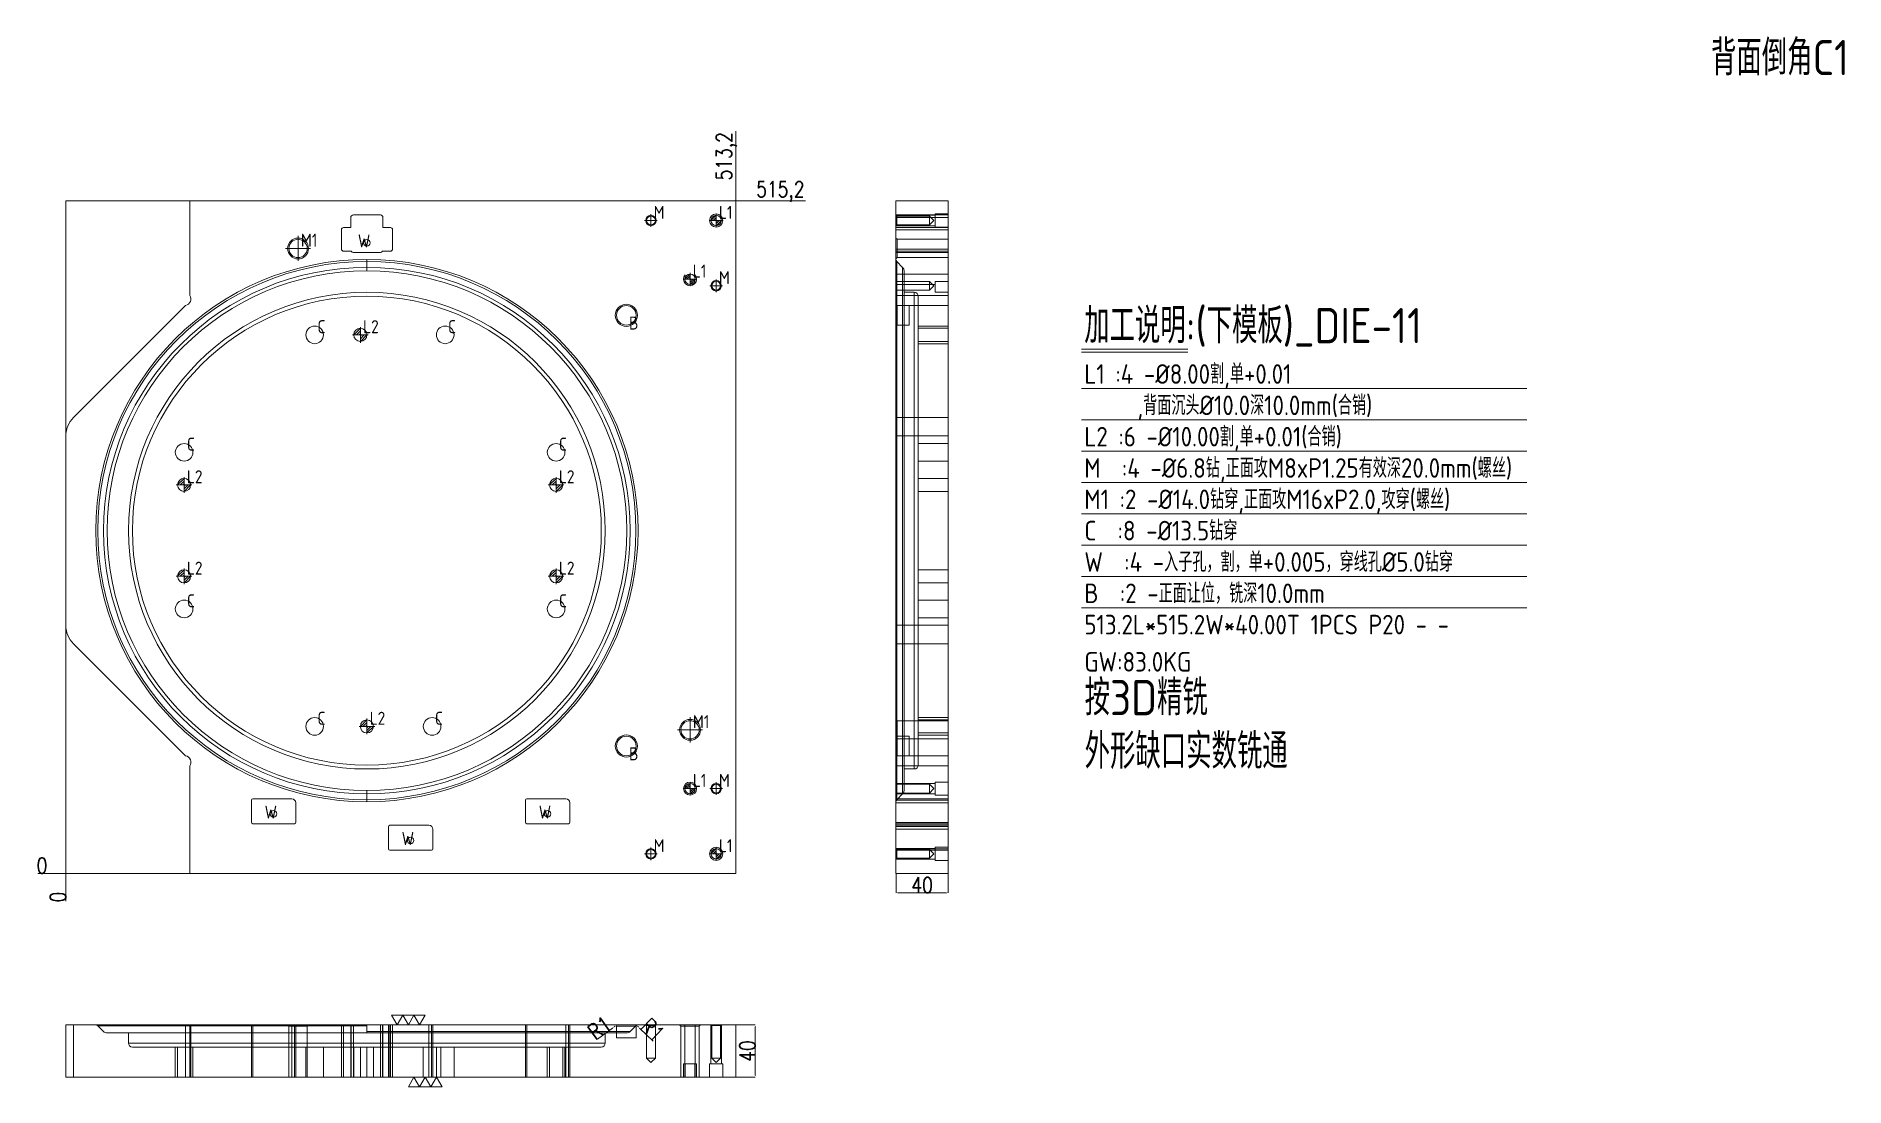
# Model space of a CAD drawing. Header units: millimetres. Extents: x 12316 to 13702, y 34940 to 35745.
import ezdxf

# ---------------------------------------------------------------- set-up
doc = ezdxf.new("R2010")
doc.units = ezdxf.units.MM
doc.linetypes.add('CENTER', pattern=[0])
doc.linetypes.add('DASHED', pattern=[0])
for name, color, linetype, lineweight in [('DIE', 20, 'Continuous', 20), ('DIE_W', 1, 'Continuous', 20), ('DIM', 4, 'Continuous', 20)]:
    doc.layers.add(name, color=color, linetype=linetype, lineweight=lineweight)
doc.styles.add('gbenor', font='gbenor.shx', dxfattribs={"bigfont": 'gbcbig.shx'})
doc.styles.add('TXT', font='txt.shx', dxfattribs={"width": 0.8, "bigfont": 'ctxt.shx'})
doc.dimstyles.new('零件', dxfattribs={"dimscale": 1.5, "dimtxt": 8, "dimasz": 1, "dimexe": 0, "dimexo": 0, "dimgap": 0, "dimtad": 1, "dimtxsty": 'TXT', "dimcen": 0, "dimclrd": 252, "dimclre": 252, "dimclrt": 4, "dimazin": 3, "dimtp": 0.001, "dimtm": 0.001, "dimtfac": 1, "dimtmove": 0, "dimatfit": 3, "dimlwd": 5, "dimlwe": 5})

# ---------------------------------------------------------------- blocks, each defined once
blk = doc.blocks.new('*D1109')
at = {"layer": 'Defpoints', "color": 0}
for p in [(12851.9, 35618.8), (12866.9, 35618.8), (12338.7, 35103.6)]:
    blk.add_point(p, dxfattribs=at)
at = {"layer": 'DIM', "color": 252, "lineweight": 5}
blk.add_line((12851.9, 35618.8), (12905.3, 35618.8), dxfattribs=at)
at = {"layer": 'DIM', "color": 4, "lineweight": 5, "insert": (12886.1, 35625.9), "char_height": 12, "attachment_point": 5, "style": 'TXT'}
blk.add_mtext('515,2', dxfattribs=at)
blk = doc.blocks.new('*D1110')
at = {"layer": 'Defpoints', "color": 0}
for p in [(12323.7, 35103.6), (12338.7, 35103.6), (12338.7, 35103.6)]:
    blk.add_point(p, dxfattribs=at)
at = {"layer": 'DIM', "color": 252, "lineweight": 5}
blk.add_line((12338.7, 35103.6), (12317.3, 35103.6), dxfattribs=at)
at = {"layer": 'DIM', "color": 4, "lineweight": 5, "insert": (12320.5, 35109.6), "char_height": 12, "attachment_point": 5, "style": 'TXT'}
blk.add_mtext('0', dxfattribs=at)
blk = doc.blocks.new('*D1111')
at = {"layer": 'Defpoints', "color": 0}
for p in [(12338.7, 35103.6), (12338.7, 35103.6), (12338.7, 35088.6)]:
    blk.add_point(p, dxfattribs=at)
at = {"layer": 'DIM', "color": 252, "lineweight": 5}
blk.add_line((12338.7, 35103.6), (12338.7, 35082.2), dxfattribs=at)
at = {"layer": 'DIM', "color": 4, "lineweight": 5, "insert": (12332.7, 35085.4), "char_height": 12, "attachment_point": 5, "rotation": 90, "style": 'TXT'}
blk.add_mtext('0', dxfattribs=at)
blk = doc.blocks.new('*D1112')
at = {"layer": 'Defpoints', "color": 0}
for p in [(12851.9, 35633.8), (12851.9, 35618.8), (12338.7, 35103.6)]:
    blk.add_point(p, dxfattribs=at)
at = {"layer": 'DIM', "color": 252, "lineweight": 5}
for p, q in [((12851.9, 35630.8), (12851.9, 35672.2)), ((12851.9, 35627.8), (12851.9, 35630.8)), ((12851.9, 35618.8), (12851.9, 35627.8))]:
    blk.add_line(p, q, dxfattribs=at)
at = {"layer": 'DIM', "color": 4, "lineweight": 5, "insert": (12844.8, 35653), "char_height": 12, "attachment_point": 5, "rotation": 90, "style": 'TXT'}
blk.add_mtext('513,2', dxfattribs=at)
blk = doc.blocks.new('*D1113')
at = {"layer": 'Defpoints', "color": 0}
for p in [(12851.9, 34987.5), (12851.9, 34947.5), (12866.9, 34947.5)]:
    blk.add_point(p, dxfattribs=at)
at = {"layer": 'DIM', "color": 252, "lineweight": 5}
for p, q in [((12851.9, 34987.5), (12866.9, 34987.5)), ((12866.9, 34986), (12866.9, 34949)), ((12851.9, 34947.5), (12866.9, 34947.5))]:
    blk.add_line(p, q, dxfattribs=at)
at = {"layer": 'DIM', "color": 252}
for points in [[(12867.2, 34986), (12866.7, 34986), (12866.9, 34987.5)], [(12866.7, 34949), (12867.2, 34949), (12866.9, 34947.5)]]:
    blk.add_solid(points, dxfattribs=at)
at = {"layer": 'DIM', "color": 4, "lineweight": 5, "insert": (12860.9, 34967.5), "char_height": 12, "attachment_point": 5, "rotation": 90, "style": 'TXT'}
blk.add_mtext('40', dxfattribs=at)
blk = doc.blocks.new('*D1114')
at = {"layer": 'Defpoints', "color": 0}
for p in [(12974.7, 35103.6), (13014.7, 35103.6), (13014.7, 35088.6)]:
    blk.add_point(p, dxfattribs=at)
at = {"layer": 'DIM', "color": 252, "lineweight": 5}
for p, q in [((12974.7, 35103.6), (12974.7, 35088.6)), ((13014.7, 35103.6), (13014.7, 35088.6)), ((12976.2, 35088.6), (13013.2, 35088.6))]:
    blk.add_line(p, q, dxfattribs=at)
at = {"layer": 'DIM', "color": 252}
for points in [[(12976.2, 35088.8), (12976.2, 35088.3), (12974.7, 35088.6)], [(13013.2, 35088.3), (13013.2, 35088.8), (13014.7, 35088.6)]]:
    blk.add_solid(points, dxfattribs=at)
at = {"layer": 'DIM', "color": 4, "lineweight": 5, "insert": (12994.7, 35094.6), "char_height": 12, "attachment_point": 5, "style": 'TXT'}
blk.add_mtext('40', dxfattribs=at)
blk = doc.blocks.new('pg_hx_L0')
at = {"color": 230}
for p, q in [((-0.6, 0), (0.6, 0)), ((-0.5, 0), (0, 0.5)), ((-0.3, 0), (0, 0.3)), ((-0.1, 0), (0, 0.1)), ((0, 0.6), (0, -0.6)), ((0.1, 0), (0, -0.1)), ((0.5, 0), (0, -0.5)), ((0.3, 0), (0, -0.3))]:
    blk.add_line(p, q, dxfattribs=at)
for start, end in [(90, 180), (270, 0)]:
    blk.add_arc((0, 0), 0.5, start, end, dxfattribs=at)
blk = doc.blocks.new('pg_hx_LLL0')
blk.add_blockref('pg_hx_L0', (0, 0))
blk = doc.blocks.new('*D1115')
at = {"layer": 'Defpoints', "color": 0}
for p in [(12759.6, 34986.5), (12758.8, 34985.9)]:
    blk.add_point(p, dxfattribs=at)
at = {"layer": 'DIM', "color": 252, "lineweight": 5}
for p, q in [((12759.6, 34986.5), (12758.8, 34985.9)), ((12746.1, 34976.6), (12757.6, 34985.1))]:
    blk.add_line(p, q, dxfattribs=at)
at = {"layer": 'DIM', "color": 252}
blk.add_solid([(12757.7, 34984.9), (12757.4, 34985.3), (12758.8, 34985.9)], dxfattribs=at)
at = {"layer": 'DIM', "color": 4, "lineweight": 5, "insert": (12747.7, 34985.2), "char_height": 12, "attachment_point": 5, "rotation": 36.4076, "style": 'TXT'}
blk.add_mtext('R1', dxfattribs=at)
blk = doc.blocks.new('*D1116')
at = {"layer": 'Defpoints', "color": 0}
for p in [(12776.6, 34986.5), (12777.3, 34985.9)]:
    blk.add_point(p, dxfattribs=at)
at = {"layer": 'DIM', "color": 252, "lineweight": 5}
for p, q in [((12776.6, 34986.5), (12777.3, 34985.9)), ((12788.7, 34974.9), (12778.4, 34984.8))]:
    blk.add_line(p, q, dxfattribs=at)
at = {"layer": 'DIM', "color": 252}
blk.add_solid([(12778.6, 34985), (12778.2, 34984.6), (12777.3, 34985.9)], dxfattribs=at)
at = {"layer": 'DIM', "color": 4, "lineweight": 5, "insert": (12788.3, 34983.7), "char_height": 12, "attachment_point": 5, "rotation": 316.185, "style": 'TXT'}
blk.add_mtext('R1', dxfattribs=at)

msp = doc.modelspace()

# ---------------------------------------------------------------- linework, layer by layer
at = {"layer": 'DIE', "color": 2, "linetype": 'Continuous', "lineweight": 5}
for p, q in [((12433.63, 35618.759), (12851.931, 35618.759)), ((12433.63, 35618.759), (12433.63, 35546.358)), ((12851.931, 35618.759), (12851.931, 35103.559)), ((12974.667, 35618.759), (12974.667, 35103.559)), ((12430.448, 35538.677), (12344.588, 35452.817)), ((12338.731, 35293.643), (12338.731, 35438.675)), ((12344.588, 35279.501), (12430.448, 35193.641)), ((12433.63, 35185.959), (12433.63, 35103.559)), ((12433.63, 35103.559), (12851.931, 35103.559)), ((12338.731, 34987.542), (12344.588, 34987.542)), ((12344.588, 34987.542), (12430.448, 34987.542)), ((12433.63, 34987.542), (12851.931, 34987.542))]:
    msp.add_line(p, q, dxfattribs=at)
at = {"layer": 'DIE', "color": 56, "linetype": 'Continuous', "lineweight": 5}
for p, q in [((13014.667, 35618.759), (12974.667, 35618.759)), ((13014.667, 35103.559), (13014.667, 35618.759)), ((12974.667, 35103.559), (13014.667, 35103.559)), ((12338.731, 34947.542), (12338.731, 34987.542)), ((12433.63, 34987.542), (12433.63, 34947.542)), ((12851.931, 34987.542), (12851.931, 34947.542)), ((12338.731, 34947.542), (12344.588, 34947.542)), ((12344.588, 34947.542), (12430.448, 34947.542)), ((12851.931, 34947.542), (12433.63, 34947.542))]:
    msp.add_line(p, q, dxfattribs=at)
at = {"layer": 'DIE', "color": 5, "linetype": 'DASHED', "lineweight": 5, "ltscale": 0.777462}
for p, q in [((12975.264, 35607.162), (12974.667, 35607.759)), ((12974.667, 35599.759), (12975.264, 35600.356)), ((13000.247, 35607.162), (12975.264, 35607.162)), ((12975.264, 35607.162), (12975.264, 35603.759)), ((12975.264, 35603.759), (12975.264, 35600.356)), ((12975.264, 35600.356), (13000.247, 35600.356)), ((13003.65, 35603.759), (13000.247, 35607.162)), ((13000.247, 35607.162), (13000.247, 35600.356)), ((13000.247, 35600.356), (13003.65, 35603.759)), ((12975.664, 35589.362), (12974.667, 35590.359)), ((13014.667, 35589.362), (12975.664, 35589.362)), ((12975.664, 35582.359), (12975.664, 35589.362)), ((12975.664, 35575.356), (12975.664, 35582.359)), ((12974.667, 35574.359), (12975.664, 35575.356)), ((12975.664, 35575.356), (13014.667, 35575.356)), ((12975.264, 35557.162), (12974.667, 35557.759)), ((13000.247, 35557.162), (12975.264, 35557.162)), ((12975.264, 35557.162), (12975.264, 35553.759)), ((13003.65, 35553.759), (13000.247, 35557.162)), ((13000.247, 35557.162), (13000.247, 35550.356)), ((12974.667, 35549.759), (12975.264, 35550.356)), ((12975.264, 35553.759), (12975.264, 35550.356)), ((12975.264, 35550.356), (13000.247, 35550.356)), ((13000.247, 35550.356), (13003.65, 35553.759)), ((12975.664, 35220.562), (12974.667, 35221.559)), ((13014.667, 35220.562), (12975.664, 35220.562)), ((12975.664, 35213.559), (12975.664, 35220.562)), ((12975.664, 35206.556), (12975.664, 35213.559)), ((12974.667, 35205.559), (12975.664, 35206.556)), ((12975.664, 35206.556), (13014.667, 35206.556)), ((12975.264, 35171.962), (12974.667, 35172.559)), ((13000.247, 35171.962), (12975.264, 35171.962)), ((12975.264, 35171.962), (12975.264, 35168.559)), ((12975.264, 35168.559), (12975.264, 35165.156)), ((13003.65, 35168.559), (13000.247, 35171.962)), ((13000.247, 35171.962), (13000.247, 35165.156)), ((13000.247, 35165.156), (13003.65, 35168.559)), ((12974.667, 35164.559), (12975.264, 35165.156)), ((12975.264, 35165.156), (13000.247, 35165.156)), ((12975.264, 35121.962), (12974.667, 35122.559)), ((12974.667, 35114.559), (12975.264, 35115.156)), ((13000.247, 35121.962), (12975.264, 35121.962)), ((12975.264, 35121.962), (12975.264, 35118.559)), ((12975.264, 35118.559), (12975.264, 35115.156)), ((12975.264, 35115.156), (13000.247, 35115.156)), ((13003.65, 35118.559), (13000.247, 35121.962)), ((13000.247, 35121.962), (13000.247, 35115.156)), ((13000.247, 35115.156), (13003.65, 35118.559)), ((12508.631, 34987.542), (12509.628, 34986.545)), ((12509.628, 34986.545), (12509.628, 34947.542)), ((12523.634, 34986.545), (12509.628, 34986.545)), ((12523.634, 34986.545), (12524.631, 34987.542)), ((12523.634, 34947.542), (12523.634, 34986.545)), ((12782.931, 34987.542), (12783.528, 34986.945)), ((12783.528, 34986.945), (12783.528, 34961.962)), ((12790.334, 34986.945), (12783.528, 34986.945)), ((12790.334, 34986.945), (12790.931, 34987.542)), ((12790.334, 34961.962), (12790.334, 34986.945)), ((12808.931, 34987.542), (12809.928, 34986.545)), ((12809.928, 34986.545), (12809.928, 34947.542)), ((12823.934, 34986.545), (12809.928, 34986.545)), ((12823.934, 34986.545), (12824.931, 34987.542)), ((12823.934, 34947.542), (12823.934, 34986.545)), ((12832.931, 34987.542), (12833.528, 34986.945)), ((12833.528, 34986.945), (12833.528, 34961.962)), ((12840.334, 34986.945), (12833.528, 34986.945)), ((12840.334, 34986.945), (12840.931, 34987.542)), ((12840.334, 34961.962), (12840.334, 34986.945)), ((12783.528, 34961.962), (12786.931, 34958.559)), ((12783.528, 34961.962), (12790.334, 34961.962)), ((12786.931, 34958.559), (12790.334, 34961.962)), ((12833.528, 34961.962), (12836.931, 34958.559)), ((12833.528, 34961.962), (12840.334, 34961.962)), ((12836.931, 34958.559), (12840.334, 34961.962))]:
    msp.add_line(p, q, dxfattribs=at)
at = {"layer": 'DIE', "color": 155, "linetype": 'DASHED', "lineweight": 5, "ltscale": 0.777462}
for p, q in [((12974.667, 35605.989), (13014.667, 35605.989)), ((12974.667, 35605.989), (13014.667, 35605.989)), ((12974.667, 35596.639), (13014.667, 35596.639)), ((12974.667, 35596.639), (13014.667, 35596.639)), ((12974.667, 35581.879), (13014.667, 35581.879)), ((12974.667, 35581.879), (13014.667, 35581.879)), ((12975.311, 35572.329), (12975.311, 35159.989)), ((12975.311, 35159.989), (12975.311, 35572.329)), ((12979.754, 35164.432), (12979.754, 35567.886)), ((12979.754, 35567.886), (12979.754, 35164.432)), ((12988.667, 35183.559), (12988.667, 35548.759)), ((12975.667, 35538.659), (12975.667, 35523.659)), ((13014.667, 35452.817), (12974.667, 35452.817)), ((12974.667, 35438.675), (13014.667, 35438.675)), ((13014.667, 35293.643), (12974.667, 35293.643)), ((12974.667, 35279.501), (13014.667, 35279.501)), ((12975.667, 35208.659), (12975.667, 35193.659)), ((13014.667, 35159.659), (12974.667, 35159.659)), ((13014.667, 35159.659), (12974.667, 35159.659)), ((12974.667, 35157.659), (13014.667, 35157.659)), ((12974.667, 35157.659), (13014.667, 35157.659)), ((12974.667, 35142.659), (13014.667, 35142.659)), ((13014.667, 35142.659), (12974.667, 35142.659)), ((12974.667, 35142.659), (13014.667, 35142.659)), ((13014.667, 35142.659), (12974.667, 35142.659)), ((13014.667, 35139.409), (12974.667, 35139.409)), ((12974.667, 35137.409), (13014.667, 35137.409)), ((12974.667, 35122.409), (13014.667, 35122.409)), ((13014.667, 35122.409), (12974.667, 35122.409)), ((12344.588, 34947.542), (12344.588, 34987.542)), ((12569.331, 34986.898), (12363.161, 34986.898)), ((12481.88, 34987.542), (12481.88, 34947.542)), ((12481.88, 34947.542), (12481.88, 34987.542)), ((12511.88, 34947.542), (12511.88, 34987.542)), ((12513.88, 34987.542), (12513.88, 34947.542)), ((12551.551, 34987.542), (12551.551, 34947.542)), ((12551.551, 34987.542), (12551.551, 34947.542)), ((12558.976, 34987.542), (12558.976, 34947.542)), ((12558.976, 34987.542), (12558.976, 34947.542)), ((12569.331, 34986.898), (12569.331, 34987.542)), ((12569.331, 34987.542), (12569.331, 34986.898)), ((12569.331, 34982.455), (12569.331, 34986.898)), ((12569.331, 34986.898), (12569.331, 34982.455)), ((12569.331, 34986.898), (12569.331, 34986.898)), ((12579.686, 34987.542), (12579.686, 34947.542)), ((12579.686, 34987.542), (12579.686, 34947.542)), ((12586.88, 34987.542), (12586.88, 34947.542)), ((12586.88, 34947.542), (12586.88, 34987.542)), ((12587.311, 34987.542), (12587.311, 34947.542)), ((12587.311, 34987.542), (12587.311, 34947.542)), ((12616.88, 34947.542), (12616.88, 34987.542)), ((12618.88, 34987.542), (12618.88, 34947.542)), ((12691.88, 34987.542), (12691.88, 34947.542)), ((12691.88, 34947.542), (12691.88, 34987.542)), ((12721.88, 34947.542), (12721.88, 34987.542)), ((12723.88, 34987.542), (12723.88, 34947.542)), ((12775.608, 34986.542), (12760.608, 34986.542)), ((12775.608, 34986.542), (12760.608, 34986.542)), ((12751.931, 34973.542), (12386.731, 34973.542)), ((12569.331, 34981.342), (12569.331, 34982.455)), ((12569.331, 34981.342), (12569.331, 34982.455)), ((12569.331, 34982.455), (12569.331, 34982.455)), ((12569.331, 34982.455), (12771.058, 34982.455))]:
    msp.add_line(p, q, dxfattribs=at)
at = {"layer": 'DIE', "color": 31, "linetype": 'DASHED', "lineweight": 5, "ltscale": 0.777462}
for p, q in [((13014.667, 35608.759), (13004.667, 35608.759)), ((13004.667, 35608.759), (13004.667, 35603.759)), ((13004.667, 35603.759), (13004.667, 35598.759)), ((13004.667, 35598.759), (13014.667, 35598.759)), ((13004.667, 35548.759), (13004.667, 35557.159)), ((13014.667, 35546.358), (12974.667, 35546.358)), ((13004.667, 35548.759), (13014.667, 35548.759)), ((12974.667, 35538.677), (13014.667, 35538.677)), ((12984.667, 35538.659), (12975.667, 35538.659)), ((12984.667, 35531.159), (12984.667, 35538.659)), ((12984.667, 35523.659), (12984.667, 35531.159)), ((12975.667, 35523.659), (12984.667, 35523.659)), ((13014.667, 35522.912), (12991.667, 35522.912)), ((12991.667, 35509.405), (13014.667, 35509.405)), ((13014.667, 35432.912), (12991.667, 35432.912)), ((12991.667, 35419.405), (13014.667, 35419.405)), ((13014.667, 35312.912), (12991.667, 35312.912)), ((12991.667, 35299.405), (13014.667, 35299.405)), ((13014.667, 35222.912), (12991.667, 35222.912)), ((12984.667, 35208.659), (12975.667, 35208.659)), ((12984.667, 35201.159), (12984.667, 35208.659)), ((12991.667, 35209.405), (13014.667, 35209.405)), ((12984.667, 35193.659), (12984.667, 35201.159)), ((13014.667, 35193.641), (12974.667, 35193.641)), ((12974.667, 35185.959), (13014.667, 35185.959)), ((12975.667, 35193.659), (12984.667, 35193.659)), ((13014.667, 35173.559), (13004.667, 35173.559)), ((13004.667, 35173.559), (13004.667, 35168.559)), ((13004.667, 35168.559), (13004.667, 35163.559)), ((13004.667, 35163.559), (13014.667, 35163.559)), ((13014.667, 35123.559), (13004.667, 35123.559)), ((13004.667, 35123.559), (13004.667, 35118.559)), ((13004.667, 35118.559), (13004.667, 35113.559)), ((13004.667, 35113.559), (13014.667, 35113.559)), ((12434.473, 34947.542), (12434.473, 34987.542)), ((12760.608, 34986.542), (12760.608, 34977.542)), ((12775.608, 34977.542), (12775.608, 34986.542)), ((12775.608, 34977.542), (12760.608, 34977.542)), ((12422.577, 34970.542), (12422.577, 34947.542)), ((12436.084, 34947.542), (12436.084, 34970.542)), ((12522.577, 34970.542), (12522.577, 34947.542)), ((12536.084, 34947.542), (12536.084, 34970.542)), ((12612.577, 34970.542), (12612.577, 34947.542)), ((12622.577, 34970.542), (12622.577, 34947.542)), ((12626.084, 34947.542), (12626.084, 34970.542)), ((12636.084, 34947.542), (12636.084, 34970.542)), ((12707.577, 34970.542), (12707.577, 34947.542)), ((12721.084, 34947.542), (12721.084, 34970.542)), ((12811.931, 34957.542), (12811.931, 34947.542)), ((12821.931, 34957.542), (12811.931, 34957.542)), ((12813.264, 34947.542), (12813.264, 34957.542)), ((12820.597, 34957.542), (12820.597, 34947.542)), ((12821.931, 34947.542), (12821.931, 34957.542)), ((12831.931, 34957.542), (12831.931, 34947.542)), ((12841.931, 34957.542), (12831.931, 34957.542)), ((12841.931, 34947.542), (12841.931, 34957.542))]:
    msp.add_line(p, q, dxfattribs=at)
at = {"layer": 'DIE', "color": 2, "linetype": 'DASHED', "lineweight": 5, "ltscale": 0.777462}
for p, q in [((12979.754, 35567.886), (12975.311, 35572.329)), ((12980.867, 35167.119), (12980.867, 35565.199)), ((12988.667, 35548.759), (12980.867, 35548.759)), ((12991.667, 35545.759), (12991.667, 35366.159)), ((12991.667, 35366.159), (12991.667, 35186.559)), ((12980.867, 35183.559), (12988.667, 35183.559)), ((12975.311, 35159.989), (12979.754, 35164.432)), ((12363.161, 34986.898), (12367.603, 34982.455)), ((12771.058, 34982.455), (12775.5, 34986.898)), ((12569.331, 34981.342), (12370.29, 34981.342)), ((12386.731, 34981.342), (12386.731, 34973.542)), ((12768.371, 34981.342), (12569.331, 34981.342)), ((12751.931, 34973.542), (12751.931, 34981.342)), ((12748.931, 34970.542), (12389.731, 34970.542))]:
    msp.add_line(p, q, dxfattribs=at)
at = {"layer": 'DIE', "color": 155, "linetype": 'Continuous', "lineweight": 5}
for p, q in [((12569.331, 35167.119), (12569.331, 35164.432)), ((12569.331, 35159.989), (12569.331, 35164.432)), ((12569.331, 35159.989), (12569.331, 35158.433)), ((12344.588, 34987.542), (12344.588, 34947.542))]:
    msp.add_line(p, q, dxfattribs=at)
at = {"layer": 'DIE', "color": 31, "linetype": 'Continuous', "lineweight": 5}
for p, q in [((12433.63, 34987.542), (12430.448, 34987.542)), ((12430.448, 34947.542), (12430.448, 34987.542)), ((12433.63, 34947.542), (12430.448, 34947.542))]:
    msp.add_line(p, q, dxfattribs=at)
at = {"layer": 'DIE', "color": 1, "linetype": 'Continuous', "lineweight": 5}
for points in [[(12581.686, 35605.989), (12581.686, 35598.339), (12587.311, 35598.339, -0.41421356), (12589.011, 35596.639), (12589.011, 35581.879, -0.41421356), (12587.311, 35580.179), (12581.388, 35580.179, -0.26016254), (12579.686, 35579.229), (12558.976, 35579.229, -0.26016254), (12557.273, 35580.179), (12551.551, 35580.179, -0.41421356), (12549.851, 35581.879), (12549.851, 35596.639, -0.41421356), (12551.551, 35598.339), (12556.976, 35598.339), (12556.976, 35605.989, -0.41421356), (12558.976, 35607.989), (12579.686, 35607.989, -0.41421356)], [(12481.88, 35160.659, 0.41421356), (12480.88, 35159.659), (12480.88, 35142.659, 0.41421356), (12481.88, 35141.659), (12513.88, 35141.659, 0.41421356), (12514.88, 35142.659), (12514.88, 35157.659, 0.41421356), (12511.88, 35160.659)], [(12691.88, 35160.659, 0.41421356), (12690.88, 35159.659), (12690.88, 35142.659, 0.41421356), (12691.88, 35141.659), (12723.88, 35141.659, 0.41421356), (12724.88, 35142.659), (12724.88, 35157.659, 0.41421356), (12721.88, 35160.659)], [(12586.88, 35140.409, 0.41421356), (12585.88, 35139.409), (12585.88, 35122.409, 0.41421356), (12586.88, 35121.409), (12618.88, 35121.409, 0.41421356), (12619.88, 35122.409), (12619.88, 35137.409, 0.41421356), (12616.88, 35140.409)]]:
    msp.add_lwpolyline(points, format="xyb", close=True, dxfattribs=at)
at = {"layer": 'DIE', "color": 155, "linetype": 'Continuous', "lineweight": 5}
msp.add_lwpolyline([(12569.331, 35565.199), (12569.331, 35567.886), (12569.331, 35572.329), (12569.331, 35573.884)], dxfattribs=at)
at = {"layer": 'DIE', "color": 2, "linetype": 'Continuous', "lineweight": 5}
for centre, radius in [((12786.931, 35603.759), 4), ((12836.931, 35603.759), 4), ((12516.631, 35582.359), 8), ((12816.931, 35558.759), 4), ((12836.931, 35553.759), 4), ((12569.331, 35366.159), 182.6), ((12529.331, 35516.159), 6.753), ((12564.331, 35516.159), 5), ((12629.331, 35516.159), 6.753), ((12429.331, 35426.159), 6.753), ((12714.331, 35426.159), 6.753), ((12429.331, 35401.159), 5), ((12714.331, 35401.159), 5), ((12429.331, 35331.159), 5), ((12714.331, 35331.159), 5), ((12429.331, 35306.159), 6.753), ((12714.331, 35306.159), 6.753), ((12529.331, 35216.159), 6.753), ((12619.331, 35216.159), 6.753), ((12569.331, 35216.159), 5), ((12816.931, 35213.559), 8), ((12816.931, 35168.559), 4), ((12836.931, 35168.559), 4), ((12786.931, 35118.559), 4), ((12836.931, 35118.559), 4)]:
    msp.add_circle(centre, radius, dxfattribs=at)
at = {"layer": 'DIE', "color": 42, "linetype": 'Continuous', "lineweight": 5}
for centre, radius in [((12786.931, 35603.759), 3.403), ((12516.631, 35582.359), 7.003), ((12569.231, 35586.659), 2.5), ((12836.931, 35553.759), 3.403), ((12569.331, 35366.159), 179.6), ((12768.108, 35531.159), 8.5), ((12768.108, 35531.159), 7.5), ((12768.108, 35201.159), 8.5), ((12768.108, 35201.159), 7.5), ((12816.931, 35213.559), 7.003), ((12836.931, 35168.559), 3.403), ((12497.831, 35149.159), 2.5), ((12707.831, 35149.159), 2.5), ((12602.831, 35128.859), 2.5), ((12786.931, 35118.559), 3.403)]:
    msp.add_circle(centre, radius, dxfattribs=at)
at = {"layer": 'DIE', "color": 30, "linetype": 'DASHED', "lineweight": 5, "ltscale": 0.777462}
for centre in [(12836.931, 35603.759), (12816.931, 35168.559), (12836.931, 35118.559)]:
    msp.add_circle(centre, 5, dxfattribs=at)
at = {"layer": 'DIE', "color": 42, "linetype": 'Continuous', "lineweight": 5}
for centre, radius in [((12786.931, 35603.759), 4), ((12516.631, 35582.359), 8), ((12836.931, 35553.759), 4), ((12816.931, 35213.559), 8), ((12836.931, 35168.559), 4), ((12786.931, 35118.559), 4)]:
    msp.add_arc(centre, radius, 270, 180, dxfattribs=at)
at = {"layer": 'DIE', "color": 155, "linetype": 'Continuous', "lineweight": 5}
for radius, start, end in [(207.725, 90, 270), (206.17, 90, 270), (207.725, 270, 90), (206.17, 270, 90), (201.727, 90, 270), (199.04, 90, 270), (201.727, 270, 90), (199.04, 270, 90)]:
    msp.add_arc((12569.331, 35366.159), radius, start, end, dxfattribs=at)
at = {"layer": 'DIE', "color": 2, "linetype": 'DASHED', "lineweight": 5, "ltscale": 0.777462}
for centre, radius, start, end in [((12976.867, 35573.884), 2.2, 180, 224.999938), ((12977.067, 35565.199), 3.8, 0, 44.999938), ((12988.667, 35545.759), 3, 0, 90), ((12988.667, 35186.559), 3, 270, 0), ((12977.067, 35167.119), 3.8, 315.000062, 0), ((12976.867, 35158.433), 2.2, 135.000062, 180), ((12361.605, 34985.342), 2.2, 45.000062, 90), ((12777.056, 34985.342), 2.2, 90, 134.999938), ((12370.29, 34985.142), 3.8, 225.000062, 270), ((12389.731, 34973.542), 3, 180, 270), ((12748.931, 34973.542), 3, 270, 0), ((12768.371, 34985.142), 3.8, 270, 314.999938)]:
    msp.add_arc(centre, radius, start, end, dxfattribs=at)
at = {"layer": 'DIE', "color": 31, "linetype": 'DASHED', "lineweight": 5, "ltscale": 0.777462}
msp.add_arc((12816.931, 35558.759), 5, 137.157607, 42.842393, dxfattribs=at)
at = {"layer": 'DIE', "color": 2, "linetype": 'Continuous', "lineweight": 5}
for centre, radius, start, end in [((12429.473, 35543.581), 5, 281.252266, 33.747734), ((12358.731, 35438.675), 20, 135, 180), ((12358.731, 35293.643), 20, 180, 225), ((12429.473, 35188.737), 5, 326.252266, 78.747734)]:
    msp.add_arc(centre, radius, start, end, dxfattribs=at)
at = {"layer": 'DIE', "color": 56, "linetype": 'DASHED', "lineweight": 5, "ltscale": 0.777462}
for centre, start, end in [((12975.667, 35539.659), 180, 270), ((12975.667, 35522.659), 90, 180), ((12975.667, 35209.659), 180, 270), ((12975.667, 35192.659), 90, 180), ((12759.608, 34986.542), 0, 90), ((12776.608, 34986.542), 90, 180)]:
    msp.add_arc(centre, 1, start, end, dxfattribs=at)
at = {"layer": 'DIE_W', "color": 1, "linetype": 'CENTER', "lineweight": 5, "ltscale": 0.777462}
for p, q in [((12782.131, 35603.759), (12791.731, 35603.759)), ((12786.931, 35598.959), (12786.931, 35608.559)), ((12507.031, 35582.359), (12526.231, 35582.359)), ((12516.631, 35572.759), (12516.631, 35591.959)), ((12836.931, 35548.959), (12836.931, 35558.559)), ((12832.131, 35553.759), (12841.731, 35553.759)), ((12816.931, 35203.959), (12816.931, 35223.159)), ((12807.331, 35213.559), (12826.531, 35213.559)), ((12832.131, 35168.559), (12841.731, 35168.559)), ((12836.931, 35163.759), (12836.931, 35173.359)), ((12782.131, 35118.559), (12791.731, 35118.559)), ((12786.931, 35113.759), (12786.931, 35123.359))]:
    msp.add_line(p, q, dxfattribs=at)
at = {"layer": 'DIE_W', "color": 1, "linetype": 'DASHED', "lineweight": 5, "ltscale": 0.777462}
for p, q in [((12974.667, 35607.989), (13014.667, 35607.989)), ((13004.667, 35607.759), (12974.667, 35607.759)), ((12974.667, 35599.759), (13004.667, 35599.759)), ((12974.667, 35598.339), (13014.667, 35598.339)), ((12974.667, 35580.179), (13014.667, 35580.179)), ((12974.667, 35579.229), (13014.667, 35579.229)), ((13014.667, 35562.759), (12974.667, 35562.759)), ((12974.667, 35554.759), (13004.667, 35554.759)), ((13004.667, 35557.159), (13014.667, 35557.159)), ((13014.667, 35521.159), (12991.667, 35521.159)), ((12991.667, 35511.159), (13014.667, 35511.159)), ((13014.667, 35406.159), (12991.667, 35406.159)), ((12991.667, 35396.159), (13014.667, 35396.159)), ((13014.667, 35336.159), (12991.667, 35336.159)), ((12991.667, 35326.159), (13014.667, 35326.159)), ((13014.667, 35221.159), (12991.667, 35221.159)), ((12991.667, 35211.159), (13014.667, 35211.159)), ((13004.667, 35172.559), (12974.667, 35172.559)), ((12974.667, 35164.559), (13004.667, 35164.559)), ((13014.667, 35160.659), (12974.667, 35160.659)), ((12974.667, 35141.659), (13014.667, 35141.659)), ((13014.667, 35140.409), (12974.667, 35140.409)), ((13004.667, 35122.559), (12974.667, 35122.559)), ((12974.667, 35121.409), (13014.667, 35121.409)), ((12974.667, 35114.559), (13004.667, 35114.559)), ((12480.88, 34987.542), (12480.88, 34947.542)), ((12514.88, 34947.542), (12514.88, 34987.542)), ((12549.851, 34987.542), (12549.851, 34947.542)), ((12556.976, 34987.542), (12556.976, 34947.542)), ((12557.273, 34947.542), (12557.273, 34987.542)), ((12581.388, 34987.542), (12581.388, 34947.542)), ((12581.686, 34987.542), (12581.686, 34947.542)), ((12585.88, 34987.542), (12585.88, 34947.542)), ((12589.011, 34987.542), (12589.011, 34947.542)), ((12619.88, 34947.542), (12619.88, 34987.542)), ((12690.88, 34987.542), (12690.88, 34947.542)), ((12724.88, 34947.542), (12724.88, 34987.542)), ((12812.93, 34987.542), (12812.93, 34957.542)), ((12820.931, 34957.542), (12820.931, 34987.542)), ((12832.93, 34987.542), (12832.93, 34957.542)), ((12840.931, 34957.542), (12840.931, 34987.542)), ((12424.33, 34970.542), (12424.33, 34947.542)), ((12434.331, 34947.542), (12434.331, 34970.542)), ((12559.33, 34970.542), (12559.33, 34947.542)), ((12564.33, 34970.542), (12564.33, 34947.542)), ((12569.331, 34947.542), (12569.331, 34970.542)), ((12574.331, 34947.542), (12574.331, 34970.542)), ((12709.33, 34970.542), (12709.33, 34947.542)), ((12719.331, 34947.542), (12719.331, 34970.542)), ((12812.93, 34957.542), (12812.93, 34947.542)), ((12820.931, 34947.542), (12820.931, 34957.543))]:
    msp.add_line(p, q, dxfattribs=at)
at = {"layer": 'DIM', "color": 8, "linetype": 'Continuous', "lineweight": 5}
for p, q in [((13116.733, 35505.074), (13198.381, 35505.074)), ((13116.733, 35502.824), (13198.381, 35502.824)), ((13116.733, 35475.074), (13458.045, 35475.074)), ((13116.733, 35451.074), (13458.045, 35451.074)), ((13116.733, 35427.074), (13458.045, 35427.074)), ((13116.733, 35403.074), (13458.045, 35403.074)), ((13116.733, 35379.074), (13458.045, 35379.074)), ((13116.733, 35355.074), (13458.045, 35355.074)), ((13116.733, 35331.074), (13458.045, 35331.074)), ((13116.733, 35307.074), (13458.045, 35307.074))]:
    msp.add_line(p, q, dxfattribs=at)
at = {"layer": 'DIM', "color": 252, "linetype": 'DASHED', "lineweight": 5, "ltscale": 0.777462}
msp.add_lwpolyline([(12338.731, 35103.559), (12851.931, 35103.559), (12851.931, 35618.759), (12338.731, 35618.759)], close=True, dxfattribs=at)
at = {"layer": 'DIM', "color": 1, "linetype": 'Continuous', "lineweight": 5}
for points in [[(12614.091, 34995.042), (12609.761, 34987.542), (12605.431, 34995.042), (12601.101, 34987.542), (12596.77, 34995.042), (12592.44, 34987.542), (12588.11, 34995.042), (12614.091, 34995.042)], [(12601.101, 34940.042), (12605.431, 34947.542), (12609.761, 34940.042), (12614.091, 34947.542), (12618.421, 34940.042), (12622.751, 34947.542), (12627.081, 34940.042), (12601.101, 34940.042)]]:
    msp.add_lwpolyline(points, close=True, dxfattribs=at)

# ---------------------------------------------------------------- block references
at = {"layer": 'DIE', "lineweight": 5, "ltscale": 0.777462}
for p, xscale, yscale, zscale in [((12836.931, 35603.759), 8, 8, 8), ((12816.931, 35558.759), 8, 8, 8), ((12564.331, 35516.159), 10, 10, 10), ((12429.331, 35401.159), 10, 10, 10), ((12714.331, 35401.159), 10, 10, 10), ((12429.331, 35331.159), 10, 10, 10), ((12714.331, 35331.159), 10, 10, 10), ((12569.331, 35216.159), 10, 10, 10), ((12816.931, 35168.559), 8, 8, 8), ((12836.931, 35118.559), 8, 8, 8)]:
    msp.add_blockref('pg_hx_LLL0', p, dxfattribs=dict(at, xscale=xscale, yscale=yscale, zscale=zscale))

# ---------------------------------------------------------------- texts
at = {"layer": 'DIM', "color": 6, "lineweight": 5, "style": 'gbenor'}
msp.add_text('背面倒角C1', height=27, dxfattribs=at).set_placement((13599.074, 35715.091))
at = {"layer": 'DIM', "color": 4, "lineweight": 5, "style": 'gbenor'}
for s, height, p in [('M', 10, (12789.036, 35605.004)), ('L1', 10, (12839.056, 35605.014)), ('M1', 10, (12518.816, 35583.644)), ('W', 10, (12562.446, 35583.134)), ('L1', 10, (12819.036, 35560.004)), ('M', 10, (12839.036, 35555.004)), ('C', 10, (12531.491, 35517.431)), ('L2', 10, (12566.456, 35517.414)), ('C', 10, (12631.491, 35517.431)), ('B', 10, (12770.133, 35520.214)), ('加工说明:(下模板)_DIE-11', 27, (13118.873, 35509.734)), ('     ,背面沉头%%c10.0深10.0mm(合销)', 15, (13118.983, 35454.663)), ('C', 10, (12431.491, 35427.431)), ('C', 10, (12716.491, 35427.431)), ('M  :4 -%%c6.8钻,正面攻M8xP1.25有效深20.0mm(螺丝)', 15, (13118.983, 35406.663)), ('L2', 10, (12431.456, 35402.414)), ('L2', 10, (12716.456, 35402.414)), ('M1 :2 -%%c14.0钻穿,正面攻M16xP2.0,攻穿(螺丝)', 15, (13118.983, 35382.663)), ('C  :8 -%%c13.5钻穿', 15, (13118.983, 35358.663)), ('L2', 10, (12431.456, 35332.414)), ('L2', 10, (12716.456, 35332.414)), ('B  :2 -正面让位，铣深10.0mm', 15, (13118.983, 35310.663)), ('C', 10, (12431.491, 35307.431)), ('C', 10, (12716.491, 35307.431)), ('513.2L*515.2W*40.00T 1PCS P20 - -', 15, (13118.983, 35286.663)), ('GW:83.0KG', 15, (13118.983, 35258.163)), ('C', 10, (12531.491, 35217.431)), ('L2', 10, (12571.456, 35217.414)), ('C', 10, (12621.491, 35217.431)), ('M1', 10, (12819.116, 35214.844)), ('B', 10, (12770.133, 35190.214)), ('L1', 10, (12819.056, 35169.814)), ('M', 10, (12839.036, 35169.804)), ('W', 10, (12490.996, 35145.564)), ('W', 10, (12700.996, 35145.564)), ('W', 10, (12595.996, 35125.314)), ('M', 10, (12789.036, 35119.804)), ('L1', 10, (12839.056, 35119.814))]:
    msp.add_text(s, height=height, dxfattribs=at).set_placement(p)
at = {"layer": 'DIM', "color": 1, "lineweight": 5, "style": 'gbenor'}
for s, p in [('L1 :4 -%%C8.00割,单+0.01', (13118.983, 35478.663)), ('L2 :6 -%%c10.00割,单+0.01(合销)', (13118.983, 35430.663)), ('W  :4 -入子孔，割，单+0.005，穿线孔%%c5.0钻穿', (13118.983, 35334.663))]:
    msp.add_text(s, height=15, dxfattribs=at).set_placement(p)
at = {"layer": 'DIM', "color": 21, "lineweight": 5, "style": 'gbenor'}
for s, p in [('按3D精铣', (13119.235, 35224.734)), ('外形缺口实数铣通', (13119.235, 35183.703))]:
    msp.add_text(s, height=27, dxfattribs=at).set_placement(p)

# ---------------------------------------------------------------- dimensions: what is measured, and where the dimension line sits
at = {"layer": 'DIM', "lineweight": 5}
for feature_location, offset, dtype, origin, picture, middle in [((12851.931, 35618.759), (0, 15), 1, (12338.731, 35103.559), '*D1112', (12844.788, 35652.959)), ((12851.931, 35618.759), (15, 0), 0, (12338.731, 35103.559), '*D1109', (12886.131, 35625.902)), ((12338.730502538, 35103.558722155), (-15, 0), 0, (12338.730502538, 35103.558722155), '*D1110', (12320.530502538, 35109.558722155)), ((12338.730502538, 35103.558722155), (0, -15), 1, (12338.730502538, 35103.558722155), '*D1111', (12332.730502538, 35085.358722155))]:
    dim = msp.add_ordinate_dim(feature_location=feature_location, offset=offset, dtype=dtype, origin=origin, dimstyle='零件', dxfattribs=at)
    dim.commit()
    dim.dimension.update_dxf_attribs({"geometry": picture, "text_midpoint": middle})
dim = msp.add_linear_dim(base=(13014.667, 35088.559), p1=(12974.667, 35103.559), p2=(13014.667, 35103.559), dimstyle='零件', dxfattribs=at)
dim.commit()
dim.dimension.update_dxf_attribs({"geometry": '*D1114', "text_midpoint": (12994.667, 35094.559)})
for center, mpoint, picture, middle in [((12759.608, 34986.542), (12758.803, 34985.949), '*D1115', (12747.677, 34985.199)), ((12776.608, 34986.542), (12777.329, 34985.85), '*D1116', (12788.266, 34983.672))]:
    dim = msp.add_radius_dim(center=center, mpoint=mpoint, dimstyle='零件', dxfattribs=at)
    dim.commit()
    dim.dimension.update_dxf_attribs({"geometry": picture, "text_midpoint": middle})
dim = msp.add_linear_dim(base=(12866.931, 34947.542), p1=(12851.931, 34987.542), p2=(12851.931, 34947.542), angle=90, dimstyle='零件', dxfattribs=at)
dim.commit()
dim.dimension.update_dxf_attribs({"geometry": '*D1113', "text_midpoint": (12860.931, 34967.542)})

doc.saveas('drawing.dxf')
